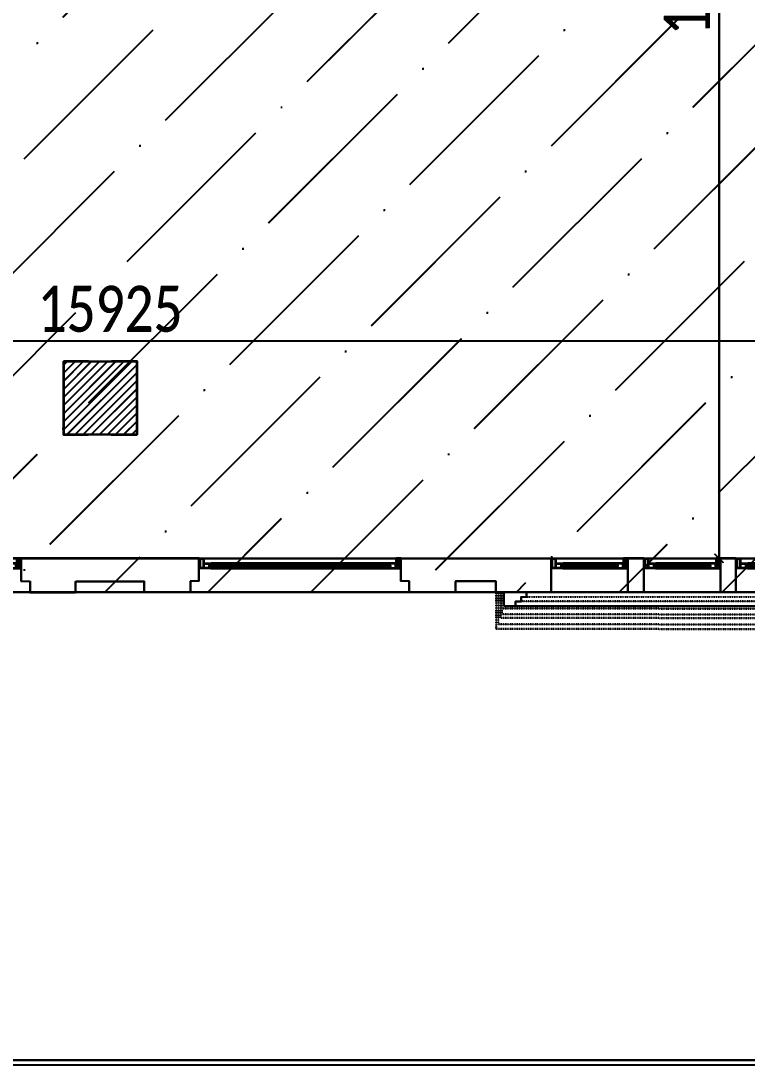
# Model space of a CAD drawing. Header units: inches. Extents: x 4821 to 127877, y 58012 to 433683.
# Drawn here: x 41791 to 49715, y 63733 to 75144 of the extents above; entities that cross this region are included whole.
import ezdxf

# ---------------------------------------------------------------- set-up
doc = ezdxf.new("R2010")
doc.units = ezdxf.units.IN
doc.header["$MEASUREMENT"] = 0
doc.linetypes.add('104-TYPICAL FLOOR$0$HIDDEN', pattern=[0.375, 0.25, -0.125])
for name, color, linetype in [('A-ANNO-DIMS', 90, 'Continuous'), ('A-ELV', 11, 'Continuous'), ('A-LIN-10', 8, 'Continuous'), ('A-WAL-CMU', 7, 'Continuous'), ('A-WALL', 53, 'Continuous'), ('A-WIN', 141, 'Continuous'), ('COL FISRT$0$COL GROUND$0$Cloums$0$A-COL-HAT', 8, 'Continuous'), ('COL FISRT$0$COL GROUND$0$Cloums$0$A-COL-RFC', 210, 'Continuous'), ('ELECTRICAL', 4, 'Continuous'), ('HA', 9, 'Continuous')]:
    doc.layers.add(name, color=color, linetype=linetype)
doc.styles.add('T25-100', font='calibri.ttf', dxfattribs={"width": 0.8, "height": 250})
doc.styles.add('T25-200', font='calibri.ttf', dxfattribs={"width": 0.8, "height": 500})
doc.dimstyles.new('D100', dxfattribs={"dimtxt": 250, "dimasz": 100, "dimexe": 0.18, "dimexo": 0.0625, "dimgap": 90, "dimtad": 1, "dimdec": 0, "dimrnd": 5, "dimzin": 9, "dimdsep": 46, "dimtxsty": 'T25-100', "dimblk": 'ARCHTICK', "dimcen": 90, "dimse1": 1, "dimse2": 1, "dimclrd": 256, "dimclre": 90, "dimclrt": 7, "dimazin": 0, "dimtfac": 200, "dimtdec": 0, "dimtofl": 0, "dimtmove": 2, "dimatfit": 3, "dimldrblk": 'DOT', "dimfxl": 1, "dimtolj": 1, "dimarcsym": 0})

# ---------------------------------------------------------------- blocks, each defined once
blk = doc.blocks.new('COL FISRT')
at = {"layer": 'COL FISRT$0$COL GROUND$0$Cloums$0$A-COL-HAT'}
h = blk.add_hatch(dxfattribs=at)
h.set_pattern_fill('ANSI31', color=256, scale=500)
h.set_pattern_definition([(45, (1133291.507, -1550303.88), (-44.19417, 44.19417), [])])
h.paths.add_polyline_path([(1155528, -1535897), (1154728, -1535897), (1154728, -1535097), (1155528, -1535097)])
at = {"layer": 'COL FISRT$0$COL GROUND$0$Cloums$0$A-COL-RFC', "linetype": 'Continuous', "elevation": 0}
blk.add_lwpolyline([(1155528, -1535897), (1154728, -1535897), (1154728, -1535097), (1155528, -1535097)], close=True, dxfattribs=at)
blk = doc.blocks.new('nn win')
for points in [[(1073782, -1333385, 0.506094), (1073773, -1333379), (1073773, -1333382), (1073761, -1333382), (1073761, -1333385)], [(1073782, -1333397, -0.506094), (1073773, -1333402), (1073773, -1333400), (1073761, -1333400), (1073761, -1333397)], [(1074343, -1333385, -0.506094), (1074353, -1333379), (1074353, -1333382), (1074364, -1333382), (1074364, -1333385)], [(1074343, -1333397, 0.506094), (1074353, -1333402), (1074353, -1333400), (1074364, -1333400), (1074364, -1333397)]]:
    blk.add_hatch(color=2).paths.add_polyline_path(points)
at = {"color": 2}
for p, q in [((1073653, -1333363, -517), (1073643, -1333363, -517)), ((1074473, -1333363, -517), (1074483, -1333363, -517)), ((1073643, -1333473, -517), (1073653, -1333473, -517)), ((1074483, -1333473, -517), (1074473, -1333473, -517))]:
    blk.add_line(p, q, dxfattribs=at)
for p, q in [((1074353, -1333363, 517), (1073773, -1333363, -517)), ((1073773, -1333418, -517), (1074353, -1333418, 517)), ((1074433, -1333473, 703), (1073693, -1333473, -517))]:
    blk.add_line(p, q)
at = {"color": 2, "elevation": 1035}
for points in [[(1073653, -1333473), (1073693, -1333473), (1073693, -1333363), (1073693, -1333363), (1073693, -1333363), (1073653, -1333363)], [(1074473, -1333473), (1074433, -1333473), (1074433, -1333363), (1074433, -1333363), (1074433, -1333363), (1074473, -1333363)]]:
    blk.add_lwpolyline(points, close=True, dxfattribs=at)
at = {"color": 9, "elevation": 1035}
for points in [[(1073658, -1333468), (1073688, -1333468), (1073688, -1333368), (1073658, -1333368)], [(1074468, -1333468), (1074438, -1333468), (1074438, -1333368), (1074468, -1333368)]]:
    blk.add_lwpolyline(points, close=True, dxfattribs=at)
at = {"color": 2}
for points, elevation in [([(1073773, -1333385), (1073773, -1333363), (1073693, -1333363), (1073693, -1333418), (1073773, -1333418), (1073773, -1333397)], -517), ([(1074353, -1333385), (1074353, -1333363), (1074433, -1333363), (1074433, -1333418), (1074353, -1333418), (1074353, -1333397)], 517)]:
    blk.add_lwpolyline(points, dxfattribs=dict(at, elevation=elevation))
at = {"color": 9}
for points, elevation in [([(1073768, -1333385), (1073768, -1333368), (1073697, -1333368), (1073697, -1333414), (1073768, -1333414), (1073768, -1333397)], -517), ([(1074357, -1333385), (1074357, -1333368), (1074428, -1333368), (1074428, -1333414), (1074357, -1333414), (1074357, -1333397)], 517)]:
    blk.add_lwpolyline(points, dxfattribs=dict(at, elevation=elevation))
at = {"elevation": 1035}
blk.add_lwpolyline([(1073751, -1333397), (1074374, -1333397), (1074374, -1333385), (1073751, -1333385)], close=True, dxfattribs=at)
at = {"color": 2, "elevation": 1035}
for points in [[(1073782, -1333385, 0.506094), (1073773, -1333379), (1073773, -1333382), (1073761, -1333382), (1073761, -1333385)], [(1073782, -1333397, -0.506094), (1073773, -1333402), (1073773, -1333400), (1073761, -1333400), (1073761, -1333397)], [(1074343, -1333385, -0.506094), (1074353, -1333379), (1074353, -1333382), (1074364, -1333382), (1074364, -1333385)], [(1074343, -1333397, 0.506094), (1074353, -1333402), (1074353, -1333400), (1074364, -1333400), (1074364, -1333397)]]:
    blk.add_lwpolyline(points, format="xyb", close=True, dxfattribs=at)
blk = doc.blocks.new('kr')
at = {"layer": 'A-ELV'}
blk.add_line((1023877, -1333095), (1020302, -1333095, 0), dxfattribs=at)
at = {"layer": 'A-ELV', "elevation": 0}
blk.add_lwpolyline([(1020172, -1333095), (1020302, -1333095), (1020302, -1333145), (1020362, -1333145), (1020362, -1333195), (1020422, -1333195), (1020422, -1333245), (1020172, -1333245), (1020172, -1333095)], dxfattribs=at)
at = {"layer": 'A-ELV'}
blk.add_lwpolyline([(1024007, -1333095), (1023877, -1333095), (1023877, -1333145), (1023817, -1333145), (1023817, -1333195), (1023757, -1333195), (1023757, -1333245), (1024007, -1333245), (1024007, -1333095)], dxfattribs=at)
at = {"layer": 'A-LIN-10', "linetype": '104-TYPICAL FLOOR$0$HIDDEN', "ltscale": 0.4}
for p, q in [((1020091, -1332845, 0), (1020091, -1333245, 0)), ((1022307, -1332845), (1020091, -1332845, 0)), ((1020111, -1332895, 0), (1020111, -1333245, 0)), ((1022307, -1332895), (1020111, -1332895, 0)), ((1022307, -1332845), (1024088, -1332845)), ((1022307, -1332895), (1024068, -1332895)), ((1024068, -1332895), (1024068, -1333245)), ((1024088, -1332845), (1024088, -1333245)), ((1022307, -1332965), (1020136, -1332965, 0)), ((1020136, -1332965, 0), (1020136, -1333245, 0)), ((1020136, -1333005, 0), (1020136, -1333245, 0)), ((1022307, -1333005), (1020151, -1333005, 0)), ((1020151, -1333005, 0), (1020151, -1333245, 0)), ((1022307, -1332965), (1024043, -1332965)), ((1022307, -1333005), (1024028, -1333005)), ((1024028, -1333005), (1024028, -1333245)), ((1024043, -1332965), (1024043, -1333245)), ((1024043, -1333005), (1024043, -1333245)), ((1020147, -1333065, 0), (1020147, -1333245, 0)), ((1022307, -1333065), (1020147, -1333065, 0)), ((1022307, -1333065), (1024032, -1333065)), ((1024032, -1333065), (1024032, -1333245)), ((1020362, -1333145, 0), (1023817, -1333145)), ((1023757, -1333195), (1020422, -1333195, 0))]:
    blk.add_line(p, q, dxfattribs=at)
blk = doc.blocks.new('n win')
for points in [[(1070203, -1333385, 0.506094), (1070194, -1333379), (1070194, -1333382), (1070182, -1333382), (1070182, -1333385)], [(1070203, -1333397, -0.506094), (1070194, -1333402), (1070194, -1333400), (1070182, -1333400), (1070182, -1333397)], [(1072124, -1333385, -0.506094), (1072134, -1333379), (1072134, -1333382), (1072145, -1333382), (1072145, -1333385)], [(1072124, -1333397, 0.506094), (1072134, -1333402), (1072134, -1333400), (1072145, -1333400), (1072145, -1333397)]]:
    blk.add_hatch(color=2).paths.add_polyline_path(points)
at = {"color": 2}
for p, q in [((1070074, -1333363, 0), (1070064, -1333363, 0)), ((1072254, -1333363, 0), (1072264, -1333363, 0)), ((1070064, -1333473, 0), (1070074, -1333473, 0)), ((1072264, -1333473, 0), (1072254, -1333473, 0))]:
    blk.add_line(p, q, dxfattribs=at)
for p, q in [((1072134, -1333363, 1035), (1070194, -1333363, 0)), ((1070194, -1333418, 0), (1072134, -1333418, 1035)), ((1072214, -1333473, 1221), (1070114, -1333473, 0))]:
    blk.add_line(p, q)
at = {"color": 2, "elevation": 1035}
for points in [[(1070074, -1333473), (1070114, -1333473), (1070114, -1333363), (1070114, -1333363), (1070114, -1333363), (1070074, -1333363)], [(1072254, -1333473), (1072214, -1333473), (1072214, -1333363), (1072214, -1333363), (1072214, -1333363), (1072254, -1333363)]]:
    blk.add_lwpolyline(points, close=True, dxfattribs=at)
at = {"color": 9, "elevation": 1035}
for points in [[(1070079, -1333468), (1070109, -1333468), (1070109, -1333368), (1070079, -1333368)], [(1072249, -1333468), (1072219, -1333468), (1072219, -1333368), (1072249, -1333368)]]:
    blk.add_lwpolyline(points, close=True, dxfattribs=at)
at = {"color": 2}
for points, elevation in [([(1070194, -1333385), (1070194, -1333363), (1070114, -1333363), (1070114, -1333418), (1070194, -1333418), (1070194, -1333397)], 0), ([(1072134, -1333385), (1072134, -1333363), (1072214, -1333363), (1072214, -1333418), (1072134, -1333418), (1072134, -1333397)], 1035)]:
    blk.add_lwpolyline(points, dxfattribs=dict(at, elevation=elevation))
at = {"color": 9}
for points, elevation in [([(1070189, -1333385), (1070189, -1333368), (1070118, -1333368), (1070118, -1333414), (1070189, -1333414), (1070189, -1333397)], 0), ([(1072138, -1333385), (1072138, -1333368), (1072209, -1333368), (1072209, -1333414), (1072138, -1333414), (1072138, -1333397)], 1035)]:
    blk.add_lwpolyline(points, dxfattribs=dict(at, elevation=elevation))
at = {"elevation": 1035}
blk.add_lwpolyline([(1070172, -1333397), (1072155, -1333397), (1072155, -1333385), (1070172, -1333385)], close=True, dxfattribs=at)
at = {"color": 2, "elevation": 1035}
for points in [[(1070203, -1333385, 0.506094), (1070194, -1333379), (1070194, -1333382), (1070182, -1333382), (1070182, -1333385)], [(1070203, -1333397, -0.506094), (1070194, -1333402), (1070194, -1333400), (1070182, -1333400), (1070182, -1333397)], [(1072124, -1333385, -0.506094), (1072134, -1333379), (1072134, -1333382), (1072145, -1333382), (1072145, -1333385)], [(1072124, -1333397, 0.506094), (1072134, -1333402), (1072134, -1333400), (1072145, -1333400), (1072145, -1333397)]]:
    blk.add_lwpolyline(points, format="xyb", close=True, dxfattribs=at)
blk = doc.blocks.new('FIRST SLAB EDGE')
at = {"layer": 'A-WAL-CMU'}
for p, q in [((1159001, -1741565, 0), (1160643, -1741565, 0)), ((1160643, -1741565, 0), (1160643, -1741935, 0)), ((1161653, -1741565, 0), (1161483, -1741565, 0)), ((1162656, -1741565, 0), (1162493, -1741565, 0)), ((1154859, -1741814, 0), (1154955, -1741814, 0)), ((1154955, -1741814, 0), (1154955, -1741935, 0)), ((1155455, -1741815, 0), (1156205, -1741815, 0)), ((1155455, -1741935, 0), (1155455, -1741815, 0)), ((1156205, -1741935, 0), (1156205, -1741815, 0)), ((1156801, -1741814, 0), (1156705, -1741814, 0)), ((1156705, -1741814, 0), (1156705, -1741935, 0)), ((1159097, -1741814, 0), (1159001, -1741814, 0)), ((1159097, -1741935, 0), (1159097, -1741814, 0)), ((1160043, -1741815, 0), (1159597, -1741815, 0)), ((1159597, -1741815, 0), (1159597, -1741935, 0)), ((1160043, -1741935, 0), (1160043, -1741815, 0)), ((1154955, -1741935, 0), (1155455, -1741935, 0)), ((1156705, -1741935, 0), (1156205, -1741935, 0)), ((1159597, -1741935, 0), (1159097, -1741935, 0)), ((1160643, -1741935, 0), (1160043, -1741935, 0))]:
    blk.add_line(p, q, dxfattribs=at)
at = {"layer": 'A-WAL-CMU', "elevation": 0}
for points in [[(1156801, -1741814), (1156801, -1741565), (1154859, -1741565), (1154859, -1741814)], [(1159001, -1741564), (1159001, -1741814)], [(1161653, -1741565), (1161653, -1741935), (1161483, -1741935), (1161483, -1741565)], [(1162656, -1741565), (1162656, -1741935), (1162493, -1741935), (1162493, -1741565)]]:
    blk.add_lwpolyline(points, dxfattribs=at)
at = {"layer": 'A-WAL-CMU', "rotation": 180}
blk.add_blockref('kr', (2184134, -3075180, 848), dxfattribs=at)
at = {"layer": 'A-WIN', "xscale": -1, "rotation": 180}
blk.add_blockref('n win', (82595, -3075038, 0), dxfattribs=at)
at = {"layer": 'A-WIN', "rotation": 180}
for name, p in [('n win', (2229065, -3075038, 0)), ('nn win', (2235125, -3075038, 0)), ('nn win', (2236136, -3075038, 0)), ('nn win', (2237139, -3075038, 0))]:
    blk.add_blockref(name, p, dxfattribs=at)
blk = doc.blocks.new('BANDA-MOATAZ')
at = {"const_width": 17.5}
blk.add_lwpolyline([(-525, 5112), (-525, 39975), (-56630, 39975), (-56630, 5112)], close=True, dxfattribs=at)
at = {"layer": 'ELECTRICAL', "color": 131}
blk.add_lwpolyline([(-575, 5162), (-575, 39925), (-56580, 39925), (-56580, 5162)], close=True, dxfattribs=at)
blk = doc.blocks.new('_ArchTick')
at = {"color": 0, "linetype": 'ByBlock', "const_width": 0.15}
blk.add_lwpolyline([(-0.5, -0.5), (0.5, 0.5)], dxfattribs=at)
blk = doc.blocks.new('*D186')
at = {"layer": 'A-ANNO-DIMS', "lineweight": -2, "transparency": 16777216}
blk.add_line((49409, 82279), (49409, 69278), dxfattribs=at)
at = {"layer": 'Defpoints', "color": 0, "transparency": 16777216}
for p in [(38709, 82279, 0), (38774, 69278, 0), (49409, 69278)]:
    blk.add_point(p, dxfattribs=at)
at = {"layer": 'A-ANNO-DIMS', "lineweight": -2, "transparency": 16777216, "xscale": 100, "yscale": 100, "zscale": 100}
for p, rotation in [((49409, 82279), 90), ((49409, 69278), 270)]:
    blk.add_blockref('_ArchTick', p, dxfattribs=dict(at, rotation=rotation))
at = {"layer": 'A-ANNO-DIMS', "color": 7, "transparency": 16777216, "insert": (49063, 75778), "char_height": 500, "attachment_point": 5, "rotation": 90, "style": 'T25-200'}
blk.add_mtext('\\A1;13000', dxfattribs=at)
blk = doc.blocks.new('_Dot')
at = {"lineweight": -2}
blk.add_line((-0.5, 0), (-1, 0), dxfattribs=at)
at = {"const_width": 0.5}
blk.add_lwpolyline([(-0.25, 0, 1), (0.25, 0, 1)], format="xyb", close=True, dxfattribs=at)
blk = doc.blocks.new('*D187')
at = {"layer": 'A-ANNO-DIMS', "lineweight": -2, "transparency": 16777216}
blk.add_line((34803, 71652), (50728, 71652), dxfattribs=at)
at = {"layer": 'Defpoints', "color": 0, "transparency": 16777216}
for p in [(50728, 71652), (34803, 71534, 1209), (50728, 71513)]:
    blk.add_point(p, dxfattribs=at)
at = {"layer": 'A-ANNO-DIMS', "lineweight": -2, "transparency": 16777216, "xscale": 100, "yscale": 100, "zscale": 100, "rotation": 180}
blk.add_blockref('_ArchTick', (34803, 71652), dxfattribs=at)
at = {"layer": 'A-ANNO-DIMS', "lineweight": -2, "transparency": 16777216, "xscale": 100, "yscale": 100, "zscale": 100}
blk.add_blockref('_ArchTick', (50728, 71652), dxfattribs=at)
at = {"layer": 'A-ANNO-DIMS', "color": 7, "transparency": 16777216, "insert": (42766, 71999), "char_height": 500, "attachment_point": 5, "style": 'T25-200'}
blk.add_mtext('\\A1;15925', dxfattribs=at)
blk = doc.blocks.new('*D341')
at = {"layer": 'A-ANNO-DIMS', "lineweight": -2, "transparency": 16777216}
blk.add_line((49406, 82276), (49406, 69275), dxfattribs=at)
at = {"layer": 'Defpoints', "color": 0, "transparency": 16777216}
for p in [(38705, 82276, 0), (38770, 69275, 0), (49406, 69275)]:
    blk.add_point(p, dxfattribs=at)
at = {"layer": 'A-ANNO-DIMS', "lineweight": -2, "transparency": 16777216, "xscale": 100, "yscale": 100, "zscale": 100}
for p, rotation in [((49406, 82276), 90), ((49406, 69275), 270)]:
    blk.add_blockref('_ArchTick', p, dxfattribs=dict(at, rotation=rotation))
at = {"layer": 'A-ANNO-DIMS', "color": 7, "transparency": 16777216, "insert": (49060, 75775), "char_height": 500, "attachment_point": 5, "rotation": 90, "style": 'T25-200'}
blk.add_mtext('\\A1;13000', dxfattribs=at)
blk = doc.blocks.new('*D342')
at = {"layer": 'A-ANNO-DIMS', "lineweight": -2, "transparency": 16777216}
blk.add_line((34800, 71649), (50725, 71649), dxfattribs=at)
at = {"layer": 'Defpoints', "color": 0, "transparency": 16777216}
for p in [(50725, 71649), (34800, 71532, 1209), (50725, 71510)]:
    blk.add_point(p, dxfattribs=at)
at = {"layer": 'A-ANNO-DIMS', "lineweight": -2, "transparency": 16777216, "xscale": 100, "yscale": 100, "zscale": 100, "rotation": 180}
blk.add_blockref('_ArchTick', (34800, 71649), dxfattribs=at)
at = {"layer": 'A-ANNO-DIMS', "lineweight": -2, "transparency": 16777216, "xscale": 100, "yscale": 100, "zscale": 100}
blk.add_blockref('_ArchTick', (50725, 71649), dxfattribs=at)
at = {"layer": 'A-ANNO-DIMS', "color": 7, "transparency": 16777216, "insert": (42762, 71996), "char_height": 500, "attachment_point": 5, "style": 'T25-200'}
blk.add_mtext('\\A1;15925', dxfattribs=at)

msp = doc.modelspace()

# ---------------------------------------------------------------- hatches: boundary and pattern name
at = {"layer": 'A-WALL'}
h = msp.add_hatch(dxfattribs=at)
h.set_pattern_fill('ANSI36', color=5, scale=250)
h.set_pattern_definition([(45, (-965085.9, -3816.7), (420.9495, 1543.4815), [1984.375, -396.875, 0, -396.875])])
h.paths.add_polyline_path([(82875.6, 80853.3), (80097.5, 80853.3), (80097.5, 82525.9), (66209.9, 82525.9), (66209.9, 68904.5), (82875.6, 68904.5)])
h.paths.add_polyline_path([(51096.6, 82525.9), (37209, 82525.9), (37209, 80853.3), (34431, 80853.3), (34431, 68904.5), (51096.6, 68904.5)])
h = msp.add_hatch(dxfattribs=at)
h.set_pattern_fill('ANSI36', color=5, scale=250)
h.set_pattern_definition([(45, (-965082.5, -3813.7), (420.9495, 1543.4815), [1984.375, -396.875, 0, -396.875])])
h.paths.add_polyline_path([(82879, 80856.3), (80100.9, 80856.3), (80100.9, 82528.8), (66213.3, 82528.8), (66213.3, 68907.5), (82879, 68907.5)])
h.paths.add_polyline_path([(51100, 82528.8), (37212.4, 82528.8), (37212.4, 80856.3), (34434.4, 80856.3), (34434.4, 68907.5), (51100, 68907.5)])

# ---------------------------------------------------------------- linework, layer by layer
at = {"layer": 'A-WAL-CMU'}
for points in [[(42526.5, 71425.9), (42254.3, 71425.9), (42254.3, 70625.9), (42526.5, 70625.9)], [(42529.9, 71428.8), (42257.7, 71428.8), (42257.7, 70628.8), (42529.9, 70628.8)], [(42776.5, 70625.9), (43054.3, 70625.9), (43054.3, 71425.9), (42776.5, 71425.9)], [(42779.9, 70628.8), (43057.7, 70628.8), (43057.7, 71428.8), (42779.9, 71428.8)]]:
    msp.add_lwpolyline(points, dxfattribs=at)
at = {"layer": 'A-WALL'}
for points in [[(82874.9, 99395.9), (82875, 89400.9), (87604.3, 89400.9), (87604.3, 80603.3), (82874.3, 80603.3), (82874.9, 68904.5), (66209.3, 68904.5), (66209.3, 82275.8), (51096, 82275.8), (51096, 68904.5), (34429, 68904.5), (34429.7, 80603.3), (29699.4, 80603.3), (29696.7, 89400.8), (34429.7, 89400.9), (34429.7, 99395.9), (82874.9, 99395.9)], [(82878.3, 99398.8), (82878.3, 89403.9), (87607.7, 89403.9), (87607.7, 80606.3), (82877.7, 80606.3), (82878.3, 68907.5), (66212.7, 68907.5), (66212.7, 82278.8), (51099.4, 82278.8), (51099.4, 68907.5), (34432.4, 68907.5), (34433.1, 80606.3), (29702.8, 80606.3), (29700.1, 89403.8), (34433.1, 89403.9), (34433.1, 99398.8), (82878.3, 99398.8)]]:
    msp.add_lwpolyline(points, dxfattribs=at)
at = {"layer": 'A-WALL', "elevation": 0}
for points in [[(51096, 68904.5), (34430.4, 68904.5), (34430.4, 80853.3), (37208.4, 80853.3), (37208.4, 82525.9), (51096, 82525.9), (51096, 68904.5)], [(51099.4, 68907.5), (34433.8, 68907.5), (34433.8, 80856.3), (37211.8, 80856.3), (37211.8, 82528.8), (51099.4, 82528.8), (51099.4, 68907.5)], [(50008.3, 82275.9), (45236.7, 82275.9), (45236.6, 80955.9), (43050.9, 80955.9), (43051, 79625.9), (42251, 79625.9), (42251, 80425.9), (42282.5, 80425.9), (42282.5, 82275.9), (37208.4, 82289), (37208.4, 80603.3), (34801, 80603.3), (34801, 71375.9), (35226, 71375.9), (35226, 70675.9), (34801, 70675.9), (34800.4, 69274.5), (50726, 69274.5)], [(50011.7, 82278.9), (45240.1, 82278.9), (45240, 80958.9), (43054.3, 80958.9), (43054.4, 79628.8), (42254.4, 79628.8), (42254.4, 80428.8), (42285.9, 80428.8), (42285.9, 82278.8), (37211.8, 82292), (37211.8, 80606.3), (34804.4, 80606.3), (34804.4, 71378.8), (35229.4, 71378.8), (35229.4, 70678.8), (34804.4, 70678.8), (34803.8, 69277.5), (50729.4, 69277.5)]]:
    msp.add_lwpolyline(points, dxfattribs=at)
at = {"layer": 'HA', "elevation": 0}
for points in [[(51096, 68904.5), (34430.4, 68904.5), (34430.4, 80603.3), (29699.4, 80603.3), (29698.8, 89398.6), (34429.7, 89398.6), (34429.7, 99395.9), (82874.9, 99395.9), (82875, 89400.9), (87604.3, 89400.9), (87575.6, 80603.3), (82874.9, 80603.3), (82874.9, 68904.5), (34429, 68907.1)], [(51099.4, 68907.5), (34433.8, 68907.5), (34433.8, 80606.3), (29702.8, 80606.3), (29702.2, 89401.6), (34433.1, 89401.6), (34433.1, 99398.8), (82878.3, 99398.8), (82878.3, 89403.9), (87607.7, 89403.9), (87579, 80606.3), (82878.3, 80606.3), (82878.3, 68907.5), (34432.4, 68910.1)]]:
    msp.add_lwpolyline(points, dxfattribs=at)

# ---------------------------------------------------------------- block references
at = {"xscale": 1.12079201326193, "yscale": 1.12079201326193, "zscale": 1.12079201326193}
for p in [(90643.4, 58012.5, 0), (90646.8, 58015.5, 0)]:
    msp.add_blockref('BANDA-MOATAZ', p, dxfattribs=at)
at = {"layer": 'A-WAL-CMU'}
for name, p in [('FIRST SLAB EDGE', (-1113068, 1810839.4, 0)), ('FIRST SLAB EDGE', (-1113064.6, 1810842.4, 0)), ('COL FISRT', (-1112473.6, 1606522.9)), ('COL FISRT', (-1112470.2, 1606525.9))]:
    msp.add_blockref(name, p, dxfattribs=at)

# ---------------------------------------------------------------- dimensions: what is measured, and where the dimension line sits
at = {"layer": 'A-ANNO-DIMS'}
for base, p1, p2, picture, middle in [((49405.6744, 69274.5455, -0.0005), (38705.4129, 82275.9808, 0.0005), (38770.2928, 69274.5455), '*D341', (49059.5205, 75775.2632, -0.0005)), ((49409.0743, 69277.529, -0.0005), (38708.8128, 82278.9642, 0.0005), (38773.6927, 69277.529), '*D186', (49062.9204, 75778.2466, -0.0005))]:
    dim = msp.add_linear_dim(base=base, p1=p1, p2=p2, angle=90, dimstyle='D100', override={"dimtxt": 1000, "dimtxsty": 'T25-200'}, dxfattribs=at)
    dim.commit()
    dim.dimension.update_dxf_attribs({"geometry": picture, "text_midpoint": middle})
for base, p1, p2, picture, middle in [((50724.7, 71649.5, 0), (34799.7, 71531.5, 1209.3), (50724.7, 71510.2, 0), '*D342', (42762.2, 71995.6, 0)), ((50728.1, 71652.5, 0), (34803.1, 71534.5, 1209.3), (50728.1, 71513.2, 0), '*D187', (42765.6, 71998.6, 0))]:
    dim = msp.add_linear_dim(base=base, p1=p1, p2=p2, dimstyle='D100', override={"dimtxt": 1000, "dimtxsty": 'T25-200'}, dxfattribs=at)
    dim.commit()
    dim.dimension.update_dxf_attribs({"geometry": picture, "text_midpoint": middle})

doc.saveas('drawing.dxf')
